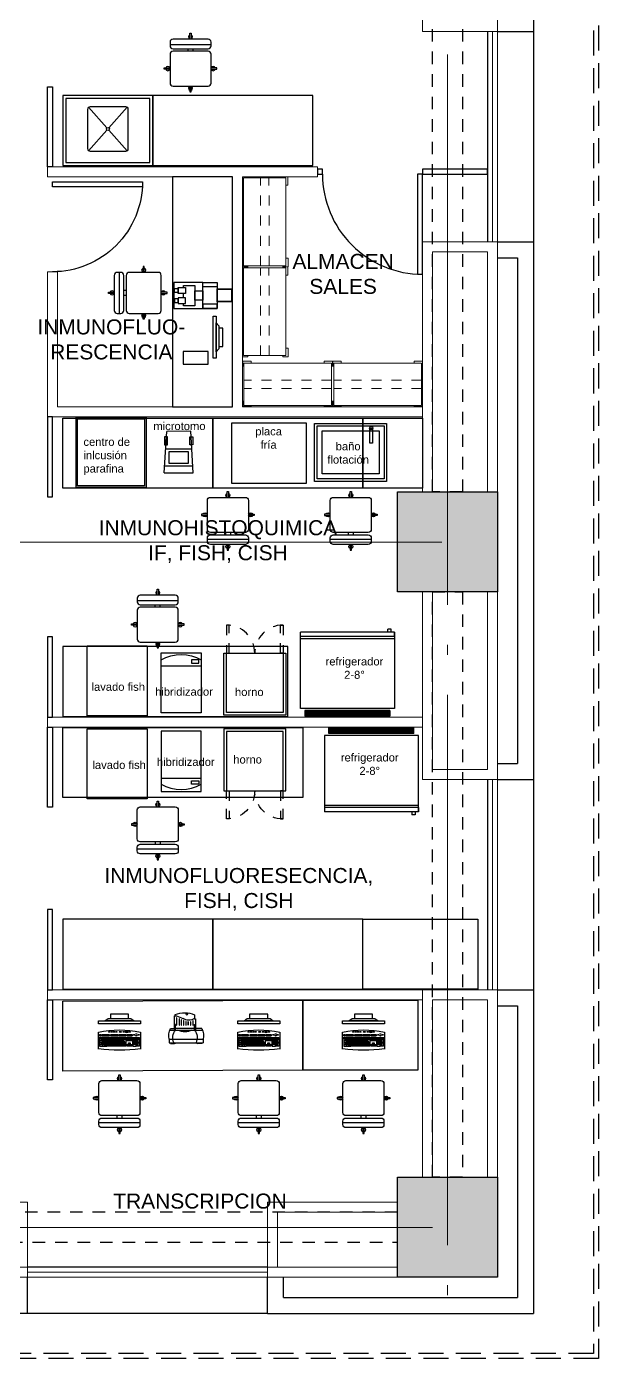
# Model space of a CAD drawing. Header units: metres. Extents: x -22 to 564, y 0 to 143.
# Drawn here: x 333.4 to 339.12, y 32.72 to 46.03 of the extents above; entities that cross this region are included whole.
import ezdxf

# ---------------------------------------------------------------- set-up
doc = ezdxf.new("R2010")
doc.units = ezdxf.units.M
for name, pattern in [('EJES630', [6.3, 5.5, -0.4, 0, -0.4]), ('XREF 3N NEURO-ONCOLOGIA$0$DASHED2', [0.375, 0.25, -0.125]), ('XREF 3N NEURO-ONCOLOGIA$0$HIDDEN2', [0.1875, 0.125, -0.0625]), ('XREF 3N NEURO-ONCOLOGIA$0$PDF_IMPORT', [1, 0.8, -0.2])]:
    doc.linetypes.add(name, pattern=pattern)
for name, color, linetype, lineweight in [('EJES', 11, 'EJES630', 0), ('XREF 3N NEURO-ONCOLOGIA$0$HERRERIAS', 1, 'Continuous', 18), ('XREF 3N NEURO-ONCOLOGIA$0$MUROS DE TABLAROCA', 150, 'Continuous', 13)]:
    doc.layers.add(name, color=color, linetype=linetype, lineweight=lineweight)
for name, color, linetype in [('TEXTO', 7, 'Continuous'), ('XREF 3N NEURO-ONCOLOGIA$0$-CG-M-WALL', 7, 'Continuous'), ('XREF 3N NEURO-ONCOLOGIA$0$CANCELES', 1, 'Continuous'), ('XREF 3N NEURO-ONCOLOGIA$0$COLUMNAS', 6, 'Continuous'), ('XREF 3N NEURO-ONCOLOGIA$0$CONTRAVENTEOS', 6, 'XREF 3N NEURO-ONCOLOGIA$0$HIDDEN2'), ('XREF 3N NEURO-ONCOLOGIA$0$LAMINA MULTIPERFORADA', 9, 'Continuous'), ('XREF 3N NEURO-ONCOLOGIA$0$MOBILIARIO', 161, 'Continuous'), ('XREF 3N NEURO-ONCOLOGIA$0$MOBILIARIO FIJO', 40, 'Continuous'), ('XREF 3N NEURO-ONCOLOGIA$0$MUROS BAJOS', 2, 'Continuous'), ('XREF 3N NEURO-ONCOLOGIA$0$NOVIDESA', 11, 'Continuous'), ('XREF 3N NEURO-ONCOLOGIA$0$TEXTO', 7, 'Continuous')]:
    doc.layers.add(name, color=color, linetype=linetype)
doc.styles.add('100 SUBTITULOS 30', font='arial.ttf', dxfattribs={"height": 0.3})
doc.styles.add('XREF 3N NEURO-ONCOLOGIA$0$100 SUBTITULOS 30', font='arial.ttf', dxfattribs={"height": 0.3})

# ---------------------------------------------------------------- blocks, each defined once
blk = doc.blocks.new('XREF 3N NEURO-ONCOLOGIA$0$C-1')
at = {"layer": 'XREF 3N NEURO-ONCOLOGIA$0$-CG-M-WALL', "true_color": 0x636466}
h = blk.add_hatch(color=251, dxfattribs=at)
h.dxf.hatch_style = 1
h.paths.add_polyline_path([(-0.5, -0.5), (-0.5, 0.5), (0.5, 0.5), (0.5, -0.5)])
blk.add_lwpolyline([(-0.5, -0.5), (-0.5, 0.5), (0.5, 0.5), (0.5, -0.5)], close=True)
blk = doc.blocks.new('XREF 3N NEURO-ONCOLOGIA$0$A$Ce8e868ac')
at = {"layer": 'XREF 3N NEURO-ONCOLOGIA$0$MOBILIARIO', "lineweight": 0}
for points in [[(0.329, 0.16), (0.308, 0.16), (0.308, 0.245), (0.361, 0.245), (0.361, 0.234)], [(0.752, 0.16), (0.763, 0.16), (0.763, 0.245), (0.71, 0.245), (0.71, 0.234)], [(0.329, -0.57), (0.308, -0.57), (0.308, -0.655), (0.361, -0.655), (0.361, -0.644)], [(0.752, -0.57), (0.763, -0.57), (0.763, -0.655), (0.71, -0.655), (0.71, -0.644)]]:
    blk.add_lwpolyline(points, dxfattribs=at)
blk.add_lwpolyline([(0.329, 0.234), (0.752, 0.234), (0.752, -0.644), (0.329, -0.644)], close=True, dxfattribs=at)
at = {"layer": 'XREF 3N NEURO-ONCOLOGIA$0$MOBILIARIO', "linetype": 'XREF 3N NEURO-ONCOLOGIA$0$PDF_IMPORT', "lineweight": 0, "ltscale": 0.031748}
for points in [[(0.498, -0.644), (0.498, 0.234)], [(0.583, -0.644), (0.583, 0.234)]]:
    blk.add_lwpolyline(points, dxfattribs=at)
blk = doc.blocks.new('XREF 3N NEURO-ONCOLOGIA$0$silla')
at = {"layer": 'XREF 3N NEURO-ONCOLOGIA$0$MOBILIARIO'}
for p, q in [((54.259, 36.804), (54.669, 36.804)), ((54.439, 36.736), (54.439, 36.76)), ((54.489, 36.736), (54.489, 36.76))]:
    blk.add_line(p, q, dxfattribs=at)
for points in [[(54.458, 36.856), (54.458, 36.915), (54.47, 36.915), (54.47, 36.856)], [(54.259, 36.555), (54.2, 36.555), (54.2, 36.568), (54.259, 36.568)], [(54.669, 36.555), (54.727, 36.555), (54.727, 36.568), (54.669, 36.568)], [(54.458, 36.386), (54.458, 36.328), (54.47, 36.328), (54.47, 36.386)]]:
    blk.add_lwpolyline(points, dxfattribs=at)
for points in [[(54.669, 36.826, 0.414214), (54.639, 36.856), (54.289, 36.856, 0.414214), (54.259, 36.826), (54.259, 36.79, 0.414214), (54.289, 36.76), (54.639, 36.76, 0.414214), (54.669, 36.79)], [(54.669, 36.706, 0.414214), (54.639, 36.736), (54.289, 36.736, 0.414214), (54.259, 36.706), (54.259, 36.416, 0.414214), (54.289, 36.386), (54.639, 36.386, 0.414214), (54.669, 36.416)]]:
    blk.add_lwpolyline(points, format="xyb", close=True, dxfattribs=at)
for centre, start, end in [((54.464, 36.878), 107.3771, 252.6229), ((54.464, 36.878), 287.378, 72.622), ((54.237, 36.561), 17.378, 162.622), ((54.237, 36.561), 197.3771, 342.6229), ((54.69, 36.561), 17.378, 162.622), ((54.69, 36.561), 197.3771, 342.6229), ((54.464, 36.365), 107.3771, 252.6229), ((54.464, 36.365), 287.378, 72.622)]:
    blk.add_arc(centre, 0.0207, start, end, dxfattribs=at)
blk = doc.blocks.new('XREF 3N NEURO-ONCOLOGIA$0$XR-02$0$XR-02$0$XR-TM-AG 00$1$impresora laser')
at = {"ltscale": 0.007}
for points in [[(29.976, 41.95), (30.319, 41.95)], [(29.976, 41.915), (29.976, 41.95)], [(29.992, 41.95), (29.992, 41.959), (30.032, 41.959), (30.042, 41.954)], [(30.042, 41.95), (30.042, 41.954), (30.032, 41.959)], [(30.303, 41.95), (30.303, 41.959), (30.263, 41.959), (30.253, 41.954)], [(30.253, 41.95), (30.253, 41.954), (30.263, 41.959)], [(30.319, 41.915), (30.319, 41.95)], [(29.976, 41.915), (30.319, 41.915)], [(29.984, 41.824), (30.311, 41.824)], [(29.992, 41.808), (30.03, 41.808)], [(30.04, 41.805), (30.232, 41.805)], [(30.231, 41.71), (30.24, 41.71), (30.24, 41.808)], [(30.303, 41.808), (30.24, 41.808)], [(30.231, 41.672), (30.231, 41.71)]]:
    blk.add_lwpolyline(points, dxfattribs=at)
for points in [[(30.03, 41.824), (30.04, 41.824), (30.04, 41.769), (30.03, 41.769)], [(30.24, 41.824), (30.232, 41.824), (30.232, 41.769), (30.24, 41.769)], [(30.051, 41.776), (30.055, 41.776), (30.055, 41.7), (30.051, 41.7)], [(30.077, 41.776), (30.08, 41.776), (30.08, 41.71), (30.077, 41.71)], [(30.099, 41.776), (30.102, 41.776), (30.102, 41.72), (30.099, 41.72)], [(30.121, 41.776), (30.124, 41.776), (30.124, 41.729), (30.121, 41.729)], [(30.144, 41.776), (30.147, 41.776), (30.147, 41.737), (30.144, 41.737)], [(30.166, 41.776), (30.169, 41.776), (30.169, 41.739), (30.166, 41.739)], [(30.191, 41.776), (30.195, 41.776), (30.195, 41.74), (30.191, 41.74)], [(30.213, 41.776), (30.217, 41.776), (30.217, 41.733), (30.213, 41.733)]]:
    blk.add_lwpolyline(points, close=True, dxfattribs=at)
for points in [[(30.03, 41.808), (30.03, 41.683), (30.05, 41.683, 0.229403)], [(30.038, 41.683), (30.038, 41.67, 0.789733)]]:
    blk.add_lwpolyline(points, format="xyb", dxfattribs=at)
for centre, radius, start, end in [((30.131, 41.9), 0.118, 155.1201, 220.112), ((30.139, 41.9), 0.118, 319.888, 24.8799), ((30.138, 41.884), 0.165, 169.0524, 207.459), ((30.135, 41.705), 0.138, 59.6129, 120.3871), ((30.157, 41.884), 0.165, 332.541, 10.9476), ((30.132, 41.885), 0.235, 246.334, 294.8774), ((29.925, 42.086), 0.422, 287.3233, 296.8765), ((30.174, 41.613), 0.112, 59.197, 121.2004)]:
    blk.add_arc(centre, radius, start, end, dxfattribs=at)
blk.add_ellipse((30.154, 41.665), major_axis=(-0.00987, 0), ratio=0.593756, dxfattribs=at)
blk = doc.blocks.new('XREF 3N NEURO-ONCOLOGIA$0$XREF 1N HZ$0$A-01 CONJUNTO$0$XR-PLANTA QUINTO NIVEL$0$COMPUTADORA PLASMA')
for points in [[(-0.066, 0.21), (-0.098, 0.21), (-0.098, -0.21), (-0.066, -0.21)], [(-0.043, 0.114), (-0.066, 0.146), (-0.066, -0.146), (-0.043, -0.114)]]:
    blk.add_lwpolyline(points, close=True)
blk.add_lwpolyline([(-0.043, 0.091), (0, 0.091), (0, -0.091), (-0.043, -0.091)])
blk = doc.blocks.new('XREF 3N NEURO-ONCOLOGIA$0$XREF 1N HZ$0$A-01 CONJUNTO$0$XR-PLANTA QUINTO NIVEL$0$TECLADO')
for p, q in [((0.179, 0.21), (0.011, 0.21)), ((0.011, -0.21), (0.179, -0.21))]:
    blk.add_line(p, q)
at = {"color": 0}
for p, q in [((0.075, 0.065), (0.075, 0.047)), ((0.109, 0.065), (0.075, 0.065)), ((0.075, 0.047), (0.093, 0.047)), ((0.093, 0.047), (0.093, 0.039)), ((0.093, 0.039), (0.109, 0.039)), ((0.109, 0.039), (0.109, 0.065)), ((0.187, 0.075), (0.177, 0.075)), ((0.187, 0.073), (0.177, 0.073))]:
    blk.add_line(p, q, dxfattribs=at)
for points in [[(0.072, 0.186), (0.072, 0.201), (0.039, 0.201), (0.039, 0.186)], [(0.055, 0.167), (0.055, 0.134), (0.039, 0.134), (0.039, 0.167)], [(0.109, 0.186), (0.109, 0.201), (0.075, 0.201), (0.075, 0.186)], [(0.056, 0.043), (0.056, 0.065), (0.039, 0.065), (0.039, 0.043)], [(0.056, 0.021), (0.056, 0.042), (0.039, 0.042), (0.039, 0.021)], [(0.056, -0.001), (0.056, 0.02), (0.039, 0.02), (0.039, -0.001)], [(0.073, 0.024), (0.073, 0.065), (0.057, 0.065), (0.057, 0.024)], [(0.128, 0.033), (0.128, 0.065), (0.112, 0.065), (0.112, 0.033)], [(0.056, -0.023), (0.056, -0.002), (0.039, -0.002), (0.039, -0.023)], [(0.056, -0.124), (0.056, -0.024), (0.039, -0.024), (0.039, -0.124)], [(0.056, -0.126), (0.056, -0.144), (0.039, -0.144), (0.039, -0.126)], [(0.056, -0.147), (0.056, -0.165), (0.039, -0.165), (0.039, -0.147)], [(0.055, -0.167), (0.055, -0.198), (0.039, -0.198), (0.039, -0.167)], [(0.073, -0.175), (0.073, -0.198), (0.057, -0.198), (0.057, -0.175)], [(0.091, -0.168), (0.091, -0.198), (0.075, -0.198), (0.075, -0.168)], [(0.109, -0.177), (0.109, -0.198), (0.093, -0.198), (0.093, -0.177)]]:
    blk.add_lwpolyline(points, close=True, dxfattribs=at)
for points in [[(0.055, 0.169), (0.055, 0.185), (0.039, 0.185), (0.039, 0.169), (0.055, 0.169)], [(0.072, 0.169), (0.072, 0.185), (0.056, 0.185), (0.056, 0.169), (0.072, 0.169)], [(0.072, 0.151), (0.072, 0.167), (0.056, 0.167), (0.056, 0.151), (0.072, 0.151)], [(0.072, 0.134), (0.072, 0.15), (0.056, 0.15), (0.056, 0.134), (0.072, 0.134)], [(0.091, 0.169), (0.091, 0.185), (0.075, 0.185), (0.075, 0.169), (0.091, 0.169)], [(0.091, 0.151), (0.091, 0.167), (0.075, 0.167), (0.075, 0.151), (0.091, 0.151)], [(0.091, 0.134), (0.091, 0.15), (0.075, 0.15), (0.075, 0.134), (0.091, 0.134)], [(0.109, 0.169), (0.109, 0.185), (0.093, 0.185), (0.093, 0.169), (0.109, 0.169)], [(0.109, 0.151), (0.109, 0.167), (0.093, 0.167), (0.093, 0.151), (0.109, 0.151)], [(0.109, 0.134), (0.109, 0.15), (0.093, 0.15), (0.093, 0.134), (0.109, 0.134)], [(0.127, 0.186), (0.127, 0.202), (0.111, 0.202), (0.111, 0.186), (0.127, 0.186)], [(0.127, 0.169), (0.127, 0.185), (0.111, 0.185), (0.111, 0.169), (0.127, 0.169)], [(0.127, 0.151), (0.127, 0.167), (0.111, 0.167), (0.111, 0.151), (0.127, 0.151)], [(0.127, 0.134), (0.127, 0.15), (0.111, 0.15), (0.111, 0.134), (0.127, 0.134)], [(0.055, 0.11), (0.055, 0.126), (0.039, 0.126), (0.039, 0.11), (0.055, 0.11)], [(0.055, 0.091), (0.055, 0.107), (0.039, 0.107), (0.039, 0.091), (0.055, 0.091)], [(0.055, 0.073), (0.055, 0.089), (0.039, 0.089), (0.039, 0.073), (0.055, 0.073)], [(0.073, 0.091), (0.073, 0.107), (0.057, 0.107), (0.057, 0.091), (0.073, 0.091)], [(0.073, 0.007), (0.073, 0.023), (0.057, 0.023), (0.057, 0.007), (0.073, 0.007)], [(0.073, -0.011), (0.073, 0.005), (0.057, 0.005), (0.057, -0.011), (0.073, -0.011)], [(0.091, 0.03), (0.091, 0.046), (0.075, 0.046), (0.075, 0.03), (0.091, 0.03)], [(0.091, 0.013), (0.091, 0.029), (0.075, 0.029), (0.075, 0.013), (0.091, 0.013)], [(0.091, -0.005), (0.091, 0.011), (0.075, 0.011), (0.075, -0.005), (0.091, -0.005)], [(0.11, 0.11), (0.11, 0.126), (0.094, 0.126), (0.094, 0.11), (0.11, 0.11)], [(0.11, 0.091), (0.11, 0.107), (0.094, 0.107), (0.094, 0.091), (0.11, 0.091)], [(0.11, 0.073), (0.11, 0.089), (0.094, 0.089), (0.094, 0.073), (0.11, 0.073)], [(0.109, 0.022), (0.109, 0.038), (0.094, 0.038), (0.094, 0.022), (0.109, 0.022)], [(0.109, 0.005), (0.109, 0.021), (0.094, 0.021), (0.094, 0.005), (0.109, 0.005)], [(0.109, -0.013), (0.109, 0.003), (0.094, 0.003), (0.094, -0.013), (0.109, -0.013)], [(0.128, 0.11), (0.128, 0.126), (0.112, 0.126), (0.112, 0.11), (0.128, 0.11)], [(0.128, 0.091), (0.128, 0.107), (0.112, 0.107), (0.112, 0.091), (0.128, 0.091)], [(0.128, 0.073), (0.128, 0.089), (0.112, 0.089), (0.112, 0.073), (0.128, 0.073)], [(0.128, 0.016), (0.128, 0.032), (0.112, 0.032), (0.112, 0.016), (0.128, 0.016)], [(0.128, -0.002), (0.128, 0.014), (0.112, 0.014), (0.112, -0.002), (0.128, -0.002)], [(0.157, 0.11), (0.157, 0.126), (0.141, 0.126), (0.141, 0.11), (0.157, 0.11)], [(0.157, 0.091), (0.157, 0.107), (0.141, 0.107), (0.141, 0.091), (0.157, 0.091)], [(0.157, 0.073), (0.157, 0.089), (0.141, 0.089), (0.141, 0.073), (0.157, 0.073)], [(0.157, 0.048), (0.157, 0.064), (0.141, 0.064), (0.141, 0.048), (0.157, 0.048)], [(0.157, 0.03), (0.157, 0.046), (0.141, 0.046), (0.141, 0.03), (0.157, 0.03)], [(0.157, 0.012), (0.157, 0.028), (0.141, 0.028), (0.141, 0.012), (0.157, 0.012)], [(0.157, -0.005), (0.157, 0.011), (0.141, 0.011), (0.141, -0.005), (0.157, -0.005)], [(0.073, -0.03), (0.073, -0.014), (0.057, -0.014), (0.057, -0.03), (0.073, -0.03)], [(0.073, -0.047), (0.073, -0.031), (0.057, -0.031), (0.057, -0.047), (0.073, -0.047)], [(0.073, -0.066), (0.073, -0.05), (0.057, -0.05), (0.057, -0.066), (0.073, -0.066)], [(0.073, -0.084), (0.073, -0.068), (0.057, -0.068), (0.057, -0.084), (0.073, -0.084)], [(0.073, -0.101), (0.073, -0.085), (0.057, -0.085), (0.057, -0.101), (0.073, -0.101)], [(0.073, -0.12), (0.073, -0.104), (0.057, -0.104), (0.057, -0.12), (0.073, -0.12)], [(0.073, -0.137), (0.073, -0.121), (0.057, -0.121), (0.057, -0.137), (0.073, -0.137)], [(0.091, -0.022), (0.091, -0.006), (0.075, -0.006), (0.075, -0.022), (0.091, -0.022)], [(0.091, -0.041), (0.091, -0.025), (0.075, -0.025), (0.075, -0.041), (0.091, -0.041)], [(0.091, -0.059), (0.091, -0.043), (0.075, -0.043), (0.075, -0.059), (0.091, -0.059)], [(0.091, -0.077), (0.091, -0.061), (0.075, -0.061), (0.075, -0.077), (0.091, -0.077)], [(0.091, -0.095), (0.091, -0.079), (0.075, -0.079), (0.075, -0.095), (0.091, -0.095)], [(0.091, -0.112), (0.091, -0.096), (0.075, -0.096), (0.075, -0.112), (0.091, -0.112)], [(0.091, -0.131), (0.091, -0.115), (0.075, -0.115), (0.075, -0.131), (0.091, -0.131)], [(0.091, -0.149), (0.091, -0.133), (0.075, -0.133), (0.075, -0.149), (0.091, -0.149)], [(0.109, -0.031), (0.109, -0.015), (0.094, -0.015), (0.094, -0.031), (0.109, -0.031)], [(0.109, -0.049), (0.109, -0.033), (0.094, -0.033), (0.094, -0.049), (0.109, -0.049)], [(0.109, -0.067), (0.109, -0.051), (0.094, -0.051), (0.094, -0.067), (0.109, -0.067)], [(0.109, -0.085), (0.109, -0.069), (0.094, -0.069), (0.094, -0.085), (0.109, -0.085)], [(0.109, -0.104), (0.109, -0.088), (0.094, -0.088), (0.094, -0.104), (0.109, -0.104)], [(0.109, -0.121), (0.109, -0.105), (0.094, -0.105), (0.094, -0.121), (0.109, -0.121)], [(0.109, -0.139), (0.109, -0.123), (0.094, -0.123), (0.094, -0.139), (0.109, -0.139)], [(0.128, -0.019), (0.128, -0.003), (0.112, -0.003), (0.112, -0.019), (0.128, -0.019)], [(0.128, -0.037), (0.128, -0.021), (0.112, -0.021), (0.112, -0.037), (0.128, -0.037)], [(0.128, -0.054), (0.128, -0.038), (0.112, -0.038), (0.112, -0.054), (0.128, -0.054)], [(0.128, -0.073), (0.128, -0.057), (0.112, -0.057), (0.112, -0.073), (0.128, -0.073)], [(0.128, -0.091), (0.128, -0.075), (0.112, -0.075), (0.112, -0.091), (0.128, -0.091)], [(0.128, -0.109), (0.128, -0.093), (0.112, -0.093), (0.112, -0.109), (0.128, -0.109)], [(0.128, -0.127), (0.128, -0.111), (0.112, -0.111), (0.112, -0.127), (0.128, -0.127)], [(0.128, -0.144), (0.128, -0.128), (0.112, -0.128), (0.112, -0.144), (0.128, -0.144)], [(0.157, -0.032), (0.157, -0.016), (0.141, -0.016), (0.141, -0.032), (0.157, -0.032)], [(0.157, -0.05), (0.157, -0.035), (0.141, -0.035), (0.141, -0.05), (0.157, -0.05)], [(0.157, -0.068), (0.157, -0.052), (0.141, -0.052), (0.141, -0.068), (0.157, -0.068)], [(0.157, -0.087), (0.157, -0.071), (0.141, -0.071), (0.141, -0.087), (0.157, -0.087)], [(0.157, -0.12), (0.157, -0.104), (0.141, -0.104), (0.141, -0.12), (0.157, -0.12)], [(0.157, -0.137), (0.157, -0.121), (0.141, -0.121), (0.141, -0.137), (0.157, -0.137)], [(0.073, -0.155), (0.073, -0.139), (0.057, -0.139), (0.057, -0.155), (0.073, -0.155)], [(0.073, -0.173), (0.073, -0.157), (0.057, -0.157), (0.057, -0.173), (0.073, -0.173)], [(0.091, -0.166), (0.091, -0.15), (0.075, -0.15), (0.075, -0.166), (0.091, -0.166)], [(0.109, -0.157), (0.109, -0.141), (0.094, -0.141), (0.094, -0.157), (0.109, -0.157)], [(0.109, -0.175), (0.109, -0.159), (0.094, -0.159), (0.094, -0.175), (0.109, -0.175)], [(0.128, -0.163), (0.128, -0.147), (0.112, -0.147), (0.112, -0.163), (0.128, -0.163)], [(0.128, -0.181), (0.128, -0.165), (0.112, -0.165), (0.112, -0.181), (0.128, -0.181)], [(0.128, -0.198), (0.128, -0.183), (0.112, -0.183), (0.112, -0.198), (0.128, -0.198)], [(0.157, -0.155), (0.157, -0.139), (0.141, -0.139), (0.141, -0.155), (0.157, -0.155)], [(0.157, -0.173), (0.157, -0.157), (0.141, -0.157), (0.141, -0.173), (0.157, -0.173)], [(0.157, -0.198), (0.157, -0.183), (0.141, -0.183), (0.141, -0.198), (0.157, -0.198)]]:
    blk.add_lwpolyline(points, dxfattribs=at)
for centre, radius, start, end in [((1.938, 0), 1.938, 173.7786, 186.2214), ((-0.791, 0), 0.993, 347.7905, 12.2095)]:
    blk.add_arc(centre, radius, start, end)
at = {"color": 0, "extrusion": (0, 0, -1)}
for centre, major_axis in [((0.144, 0.169), (0, 0.00665)), ((0.153, 0.191), (0, 0.00665)), ((0.153, 0.147), (0, 0.00665)), ((0.161, 0.169), (0, 0.00665)), ((0.182, 0.009), (0, 0.0117)), ((0.182, 0.103), (0, 0.00782)), ((0.182, 0.044), (0, 0.00782)), ((0.182, -0.032), (0, 0.00782)), ((0.182, -0.054), (0, 0.00782)), ((0.182, -0.076), (0, 0.00782)), ((0.182, -0.101), (0, 0.00782))]:
    blk.add_ellipse(centre, major_axis=major_axis, ratio=0.470035, dxfattribs=at)
for centre, start_param, end_param in [((0.182, 0.074), 4.762857, 7.803514), ((0.182, 0.073), 7.880054, 10.969502)]:
    blk.add_ellipse(centre, major_axis=(0, 0.0153), ratio=0.319888, start_param=start_param, end_param=end_param, dxfattribs=at)
blk = doc.blocks.new('XREF 3N NEURO-ONCOLOGIA$0$XREF 1N HZ$0$A$C9f185805')
at = {"extrusion": (-1.12301e-09, 1.54614e-16, -1), "zscale": -1, "rotation": 180.0000078875639}
for name, p in [('XREF 3N NEURO-ONCOLOGIA$0$XREF 1N HZ$0$A-01 CONJUNTO$0$XR-PLANTA QUINTO NIVEL$0$TECLADO', (0.261, 0)), ('XREF 3N NEURO-ONCOLOGIA$0$XREF 1N HZ$0$A-01 CONJUNTO$0$XR-PLANTA QUINTO NIVEL$0$COMPUTADORA PLASMA', (-0.098, 0))]:
    blk.add_blockref(name, p, dxfattribs=at)
blk = doc.blocks.new('XREF 3N NEURO-ONCOLOGIA$0$A$Cfe4d51f6')
for p, q in [((0.47, 0), (-0.47, 0)), ((-0.47, -0.763), (-0.47, 0)), ((-0.47, -0.044), (-0.47, 0)), ((0.437, 0.0275), (0.404, 0.0275)), ((0.404, 0), (0.404, 0.0275)), ((0.437, 0), (0.437, 0.0275)), ((0.47, 0), (0.47, -0.763)), ((0.47, -0.044), (0.47, 0)), ((0.47, -0.044), (-0.47, -0.044)), ((0.47, -0.066), (-0.47, -0.066)), ((0.47, -0.763), (-0.47, -0.763)), ((0.426, -0.785), (-0.426, -0.785)), ((-0.426, -0.785), (-0.426, -0.84)), ((0.426, -0.796), (-0.426, -0.796)), ((0.426, -0.785), (0.426, -0.84)), ((0.426, -0.807), (-0.426, -0.807)), ((0.426, -0.818), (-0.426, -0.818)), ((0.426, -0.829), (-0.426, -0.829)), ((0.426, -0.84), (-0.426, -0.84))]:
    blk.add_line(p, q)
blk = doc.blocks.new('XREF 3N NEURO-ONCOLOGIA$0$MICROTOMO')
for p, q in [((0, 0.144), (0.412, 0.12)), ((0.068, 0.14), (0.068, -0.14)), ((0.241, 0.13), (0.241, -0.13)), ((0.415, -0.12), (0.412, 0.12)), ((0, -0.144), (0.415, -0.12))]:
    blk.add_line(p, q)
blk.add_lwpolyline([(0, 0.144), (0, -0.144)])
for points in [[(0.281, 0.112), (0.36, 0.112), (0.36, 0.142), (0.281, 0.142)], [(0.094, 0.096), (0.212, 0.096), (0.212, -0.094), (0.094, -0.094)], [(0.281, -0.112), (0.36, -0.112), (0.36, -0.141), (0.281, -0.141)]]:
    blk.add_lwpolyline(points, close=True)
blk = doc.blocks.new('XREF 3N NEURO-ONCOLOGIA$0$HORNO')
for points in [[(0, -0.31), (0, 0.31), (0.62, 0.31), (0.62, -0.31)], [(0.028, -0.282), (0.028, 0.282), (0.62, 0.282), (0.62, -0.282)]]:
    blk.add_lwpolyline(points, close=True)
at = {"linetype": 'XREF 3N NEURO-ONCOLOGIA$0$HIDDEN2', "ltscale": 0.25}
for points in [[(0.902, 0.282), (0.62, 0.282), (0.62, 0.258), (0.902, 0.258)], [(0.902, -0.282), (0.62, -0.282), (0.62, -0.258), (0.902, -0.258)]]:
    blk.add_lwpolyline(points, close=True, dxfattribs=at)
for centre, start, end in [((0.62, 0.282), 270, 0), ((0.62, -0.282), 0, 90)]:
    blk.add_arc(centre, 0.282, start, end, dxfattribs=at)
blk = doc.blocks.new('XREF 3N NEURO-ONCOLOGIA$0$HIBRIDIZADOR')
blk.add_line((0.468, 0.2), (0.468, -0.2))
for points in [[(0, 0.2), (0.6, 0.2), (0.6, -0.2), (0, -0.2)], [(0.494, -0.177), (0.529, -0.177), (0.529, -0.104), (0.494, -0.104)]]:
    blk.add_lwpolyline(points, close=True)
blk.add_lwpolyline([(0.529, 0.2, -0.267398), (0.529, -0.2)], format="xyb")
blk = doc.blocks.new('XREF 3N NEURO-ONCOLOGIA$0$BAÑO DE FLOTACION')
for points in [[(-0.36, 0), (0.36, 0), (0.36, -0.58), (-0.36, -0.58)], [(-0.335, -0.025), (0.335, -0.025), (0.335, -0.555), (-0.335, -0.555)], [(-0.285, -0.075), (0.285, -0.075), (0.285, -0.505), (-0.285, -0.505)], [(0.193, -0.047), (0.22, -0.047), (0.22, -0.199), (0.193, -0.199)]]:
    blk.add_lwpolyline(points, close=True)
blk.add_circle((0.207, -0.047), 0.0167)
blk = doc.blocks.new('XREF 3N NEURO-ONCOLOGIA$0$CENTRO DE INLCUSION DE PARAFINA')
for points in [[(-0.35, 0), (0.35, 0), (0.35, -0.7), (-0.35, -0.7)], [(-0.336, -0.014), (0.336, -0.014), (0.336, -0.686), (-0.336, -0.686)]]:
    blk.add_lwpolyline(points, close=True)
blk = doc.blocks.new('XREF 3N NEURO-ONCOLOGIA$0$LAVADO FISH')
blk.add_lwpolyline([(0, 0.3), (0.7, 0.3), (0.7, -0.3), (0, -0.3)], close=True)
blk = doc.blocks.new('XREF 3N NEURO-ONCOLOGIA$0$MESCVERT')
for p, q in [((-0.193, -0.148), (-0.01, -0.354)), ((0.193, -0.148), (0.01, -0.354)), ((-0.01, -0.376), (-0.193, -0.582)), ((0.01, -0.376), (0.193, -0.582))]:
    blk.add_line(p, q)
for points in [[(0.45, 0), (-0.45, 0), (-0.45, -0.7), (0.45, -0.7)], [(0.42, -0.03), (-0.42, -0.03), (-0.42, -0.67), (0.42, -0.67)]]:
    blk.add_lwpolyline(points, close=True)
blk.add_lwpolyline([(-0.2, -0.165, -0.414214), (-0.175, -0.14), (0.175, -0.14, -0.414214), (0.2, -0.165), (0.2, -0.565, -0.414214), (0.175, -0.59), (-0.175, -0.59, -0.414214), (-0.2, -0.565)], format="xyb", close=True)
blk.add_circle((0, -0.365), 0.015)
blk = doc.blocks.new('XREF 3N NEURO-ONCOLOGIA$0$MICROSCOPIO DE INMUNOF')
for points in [[(-0.064, 0), (0.064, 0), (0.064, -0.148), (-0.064, -0.148)], [(-0.061, -0.003), (0.061, -0.003), (0.061, -0.145), (-0.061, -0.145)], [(-0.128, -0.148), (0.132, -0.148), (0.132, -0.29), (-0.128, -0.29)], [(-0.128, -0.148), (-0.084, -0.148), (-0.084, -0.29), (-0.128, -0.29)], [(0.132, -0.148), (0.087, -0.148), (0.087, -0.29), (0.132, -0.29)], [(0.561, -0.235), (0.561, -0.485), (0.686, -0.485), (0.686, -0.235)], [(-0.128, -0.29), (-0.128, -0.58), (0.132, -0.58), (0.132, -0.29)], [(-0.044, -0.29), (0.047, -0.29), (0.047, -0.371), (-0.044, -0.371)], [(-0.079, -0.462), (-0.019, -0.462), (-0.019, -0.535), (-0.079, -0.535)], [(0.082, -0.462), (0.023, -0.462), (0.023, -0.535), (0.082, -0.535)], [(-0.069, -0.535), (-0.029, -0.535), (-0.029, -0.572), (-0.069, -0.572)], [(0.072, -0.535), (0.033, -0.535), (0.033, -0.572), (0.072, -0.572)]]:
    blk.add_lwpolyline(points, close=True)
at = {"extrusion": (1.54614e-16, 1.12301e-09, 1), "elevation": 0}
for points in [[(0.533, -0.131), (0.565, -0.155), (0.273, -0.155), (0.305, -0.131)], [(0.628, -0.155), (0.628, -0.187), (0.208, -0.187), (0.208, -0.155)]]:
    blk.add_lwpolyline(points, close=True, dxfattribs=at)
blk.add_lwpolyline([(0.51, -0.131), (0.51, -0.089), (0.327, -0.089), (0.327, -0.131)], dxfattribs=at)
for points in [[(-0.079, -0.482), (-0.099, -0.482), (-0.099, -0.371), (0.103, -0.371), (0.103, -0.482), (0.082, -0.482)], [(0.023, -0.482), (-0.019, -0.482)]]:
    blk.add_lwpolyline(points)
blk = doc.blocks.new('XREF 3N NEURO-ONCOLOGIA')
at = {"layer": 'XREF 3N NEURO-ONCOLOGIA$0$CANCELES'}
for points in [[(4.033, 3.62), (4.033, 3.57), (3.233, 3.57), (3.233, 3.62)], [(4.133, 3.62), (4.133, 3.57), (4.933, 3.57), (4.933, 3.62)]]:
    blk.add_lwpolyline(points, close=True, dxfattribs=at)
at = {"layer": 'XREF 3N NEURO-ONCOLOGIA$0$CANCELES', "elevation": 0}
for points in [[(6.758, 3.62), (6.758, 3.57), (5.958, 3.57), (5.958, 3.62)], [(6.858, 3.62), (6.858, 3.57), (7.658, 3.57), (7.658, 3.62)], [(9.058, 3.62), (9.058, 3.57), (9.858, 3.57), (9.858, 3.62)], [(13.158, 3.62), (13.158, 3.57), (12.358, 3.57), (12.358, 3.62)], [(12.333, 0.92), (12.283, 0.92), (12.283, 0.87), (12.333, 0.87)], [(12.333, -0.13), (12.283, -0.13), (12.283, -0.78), (12.333, -0.78)]]:
    blk.add_lwpolyline(points, close=True, dxfattribs=at)
for points in [[(12.208, 2.67), (12.158, 2.67), (12.158, 3.57), (12.208, 3.57), (12.208, 2.67, -0.414214), (11.308, 3.57)], [(12.283, 0.87, 0.414214), (11.283, -0.13), (12.283, -0.13), (12.283, -0.08), (11.283, -0.08), (11.283, -0.13)]]:
    blk.add_lwpolyline(points, format="xyb", dxfattribs=at)
at = {"layer": 'XREF 3N NEURO-ONCOLOGIA$0$CONTRAVENTEOS', "color": 3, "elevation": 0}
blk.add_lwpolyline([(1.908, 0.12), (1.908, 5.12), (1.608, 5.12), (1.608, 0.12)], close=True, dxfattribs=at)
at = {"layer": 'XREF 3N NEURO-ONCOLOGIA$0$CONTRAVENTEOS', "elevation": 0}
for points in [[(2.258, -0.23), (8.108, -0.23), (8.108, -0.53), (2.258, -0.53)], [(9.108, -0.23), (16.208, -0.23), (16.208, -0.53), (9.108, -0.53)]]:
    blk.add_lwpolyline(points, close=True, dxfattribs=at)
at = {"layer": 'XREF 3N NEURO-ONCOLOGIA$0$HERRERIAS'}
for p, q in [((1.258, 1.42, 0), (1.258, 3.82, 0)), ((1.308, 1.42, 0), (1.308, 3.82, 0)), ((6.233, -0.83, 0), (4.133, -0.83, 0)), ((6.233, -0.88, 0), (4.133, -0.88, 0)), ((13.708, -0.83, 0), (11.608, -0.83, 0)), ((13.708, -0.88, 0), (11.608, -0.88, 0))]:
    blk.add_line(p, q, dxfattribs=at)
at = {"layer": 'XREF 3N NEURO-ONCOLOGIA$0$LAMINA MULTIPERFORADA', "linetype": 'XREF 3N NEURO-ONCOLOGIA$0$DASHED2', "elevation": 0}
for points in [[(0.448, 53.35), (18.22, 53.35), (18.22, 27.68), (23.518, 27.68), (23.518, -1.89), (0.448, -1.89)], [(0.498, 53.3), (18.17, 53.3), (18.17, 27.63), (23.468, 27.63), (23.468, -1.84), (0.498, -1.84)]]:
    blk.add_lwpolyline(points, close=True, dxfattribs=at)
at = {"layer": 'XREF 3N NEURO-ONCOLOGIA$0$MOBILIARIO', "elevation": 0}
for points in [[(4.028, 1.066), (3.328, 1.066), (3.317, 3.466), (4.017, 3.466)], [(4.138, 1.966), (4.838, 1.966), (4.838, 3.466), (4.138, 3.466)], [(6.752, 1.066), (6.052, 1.066), (6.052, 3.466), (6.752, 3.466)], [(6.864, 1.217), (7.564, 1.217), (7.564, 3.466), (6.864, 3.466)], [(9.846, 1.966), (9.146, 1.966), (9.146, 3.466), (9.846, 3.466)], [(12.37, 0.966), (13.07, 0.966), (13.07, 2.566), (12.37, 2.566)], [(4.138, 0.466), (4.838, 0.466), (4.838, 1.966), (4.138, 1.966)], [(9.846, 0.466), (9.146, 0.466), (9.146, 1.966), (9.846, 1.966)], [(4.028, -0.084), (3.328, -0.084), (3.328, 1.066), (4.028, 1.066)], [(4.838, -0.684), (4.138, -0.684), (4.138, 0.466), (4.838, 0.466)], [(9.846, -0.13), (9.146, -0.13), (9.146, 0.466), (9.846, 0.466)]]:
    blk.add_lwpolyline(points, close=True, dxfattribs=at)
at = {"layer": 'XREF 3N NEURO-ONCOLOGIA$0$MOBILIARIO FIJO', "elevation": 0}
for points in [[(12.258, 2.37), (9.958, 2.37), (9.958, 1.77), (12.258, 1.77)], [(9.196, 1.779), (9.196, 1.029), (9.796, 1.029), (9.796, 1.779)]]:
    blk.add_lwpolyline(points, close=True, dxfattribs=at)
at = {"layer": 'XREF 3N NEURO-ONCOLOGIA$0$MUROS BAJOS'}
for p, q in [((0.898, 1.42), (0.898, 3.82)), ((1.358, 1.42), (1.358, 3.82)), ((6.233, -0.78), (4.133, -0.78)), ((13.708, -0.78), (11.608, -0.78)), ((6.233, -1.24), (4.133, -1.24)), ((13.708, -1.24), (11.608, -1.24))]:
    blk.add_line(p, q, dxfattribs=at)
at = {"layer": 'XREF 3N NEURO-ONCOLOGIA$0$MUROS DE TABLAROCA'}
for p, q in [((4.033, 3.62), (4.033, -0.13)), ((4.133, 3.62), (4.033, 3.62)), ((4.133, 3.62), (4.133, -0.13)), ((6.758, 3.62, 0), (6.758, -0.13, 0)), ((6.758, 3.62, 0), (6.858, 3.62, 0)), ((6.858, 3.62, 0), (6.858, -0.13, 0)), ((9.858, 3.62, 0), (9.858, -0.13, 0)), ((9.858, 3.62, 0), (11.308, 3.62, 0)), ((11.308, 3.62, 0), (11.308, 3.52, 0)), ((12.258, 3.62, 0), (12.358, 3.62, 0)), ((12.258, 3.62, 0), (12.258, 1.77, 0)), ((12.358, 3.62, 0), (12.358, 0.92, 0)), ((9.958, 3.52, 0), (9.958, 1.77, 0)), ((9.958, 3.52, 0), (11.308, 3.52, 0)), ((9.958, 1.77, 0), (12.258, 1.77, 0)), ((9.958, 1.67, 0), (12.258, 1.67, 0)), ((9.958, 1.67, 0), (9.958, -0.13, 0)), ((12.258, 1.67, 0), (12.258, 0.92, 0)), ((12.258, 0.92, 0), (12.358, 0.92, 0))]:
    blk.add_line(p, q, dxfattribs=at)
for points in [[(1.258, 5.12), (1.358, 5.12), (1.358, 3.82), (1.258, 3.82)], [(1.358, 1.42), (1.258, 1.42), (1.258, 0.12), (1.358, 0.12)]]:
    blk.add_lwpolyline(points, close=True, dxfattribs=at)
at = {"layer": 'XREF 3N NEURO-ONCOLOGIA$0$MUROS DE TABLAROCA', "elevation": 0}
blk.add_lwpolyline([(2.008, 5.12), (2.008, 3.82), (1.358, 3.82)], dxfattribs=at)
at = {"layer": 'XREF 3N NEURO-ONCOLOGIA$0$MUROS DE TABLAROCA'}
for points in [[(1.358, 1.42), (2.008, 1.42), (2.008, 0.12)], [(1.358, 1.32), (1.908, 1.32), (1.908, 0.12)], [(2.258, -0.13), (4.133, -0.13), (4.133, -0.88), (2.258, -0.88)], [(8.108, -0.13), (6.233, -0.13), (6.233, -0.88), (8.108, -0.88)], [(9.108, -0.13), (11.608, -0.13), (11.608, -0.88), (9.108, -0.88)], [(16.208, -0.13), (13.708, -0.13), (13.708, -0.88), (16.208, -0.88)], [(2.258, -0.23), (4.033, -0.23), (4.033, -0.78), (2.258, -0.78)], [(8.108, -0.23), (6.333, -0.23), (6.333, -0.78), (8.108, -0.78)], [(9.108, -0.23), (11.508, -0.23), (11.508, -0.78), (9.108, -0.78)]]:
    blk.add_lwpolyline(points, dxfattribs=at)
at = {"layer": 'XREF 3N NEURO-ONCOLOGIA$0$NOVIDESA'}
for p, q in [((0.898, 3.82), (1.258, 3.82)), ((0.898, 1.42), (1.258, 1.42)), ((1.058, 1.26), (1.258, 1.26)), ((3.973, -0.88), (3.973, -1.08)), ((4.133, -0.88), (4.133, -1.24)), ((6.233, -0.88), (6.233, -1.24)), ((6.393, -0.88), (6.393, -1.08)), ((11.448, -0.88), (11.448, -1.08)), ((11.608, -0.88), (11.608, -1.24)), ((13.708, -0.88), (13.708, -1.24))]:
    blk.add_line(p, q, dxfattribs=at)
for points in [[(0.898, 3.82), (0.898, 8)], [(0.898, 1.42), (0.898, -1.24)], [(1.058, 1.26), (1.058, -1.08)], [(3.973, -1.08), (1.058, -1.08)], [(11.448, -1.08), (6.393, -1.08)], [(4.133, -1.24), (0.898, -1.24)], [(11.608, -1.24), (6.233, -1.24)], [(18.482, -1.24), (13.708, -1.24)]]:
    blk.add_lwpolyline(points, dxfattribs=at)
at = {"layer": 'XREF 3N NEURO-ONCOLOGIA$0$COLUMNAS'}
for p in [(1.758, -0.38, 0), (8.608, -0.38, 0)]:
    blk.add_blockref('XREF 3N NEURO-ONCOLOGIA$0$C-1', p, dxfattribs=at)
at = {"layer": 'XREF 3N NEURO-ONCOLOGIA$0$MOBILIARIO', "xscale": -1}
for name, p, rotation in [('XREF 3N NEURO-ONCOLOGIA$0$silla', (39.61, 57.365, 0), 90), ('XREF 3N NEURO-ONCOLOGIA$0$silla', (42.346, 56.981, 0), 90), ('XREF 3N NEURO-ONCOLOGIA$0$silla', (45.439, 56.28, 0), 90), ('XREF 3N NEURO-ONCOLOGIA$0$silla', (39.61, 55.971, 0), 90), ('XREF 3N NEURO-ONCOLOGIA$0$A$Ce8e868ac', (10.724, 1.423, 0), 0.01647702394796724), ('XREF 3N NEURO-ONCOLOGIA$0$A$Ce8e868ac', (11.114, 0.907, 0), 270.016477023948), ('XREF 3N NEURO-ONCOLOGIA$0$A$Ce8e868ac', (12.013, 0.907, 0), 270.016477023948), ('XREF 3N NEURO-ONCOLOGIA$0$silla', (45.439, 55.051, 0), 90), ('XREF 3N NEURO-ONCOLOGIA$0$silla', (39.61, 54.924, 0), 90), ('XREF 3N NEURO-ONCOLOGIA$0$A$Ce8e868ac', (10.724, 0.524, 0), 0.01647702394796724)]:
    blk.add_blockref(name, p, dxfattribs=dict(at, rotation=rotation))
at = {"layer": 'XREF 3N NEURO-ONCOLOGIA$0$MOBILIARIO'}
blk.add_blockref('XREF 3N NEURO-ONCOLOGIA$0$silla', (-43.367, -33.903, 0), dxfattribs=at)
at = {"layer": 'XREF 3N NEURO-ONCOLOGIA$0$MOBILIARIO', "rotation": 270}
for p in [(-28.78, 56.981, 0), (-23.223, 56.654, 0)]:
    blk.add_blockref('XREF 3N NEURO-ONCOLOGIA$0$silla', p, dxfattribs=at)
at = {"layer": 'XREF 3N NEURO-ONCOLOGIA$0$MOBILIARIO FIJO'}
for name, p, rotation in [('XREF 3N NEURO-ONCOLOGIA$0$MESCVERT', (12.37, 3.016, 0), 90), ('XREF 3N NEURO-ONCOLOGIA$0$MICROSCOPIO DE INMUNOF', (11.072, 1.777, 0), 180), ('XREF 3N NEURO-ONCOLOGIA$0$A$Cfe4d51f6', (7.707, 0.621, 0), 270), ('XREF 3N NEURO-ONCOLOGIA$0$BAÑO DE FLOTACION', (9.793, 0.589, 0), 270)]:
    blk.add_blockref(name, p, dxfattribs=dict(at, rotation=rotation))
for name, p in [('XREF 3N NEURO-ONCOLOGIA$0$CENTRO DE INLCUSION DE PARAFINA', (9.503, 3.335, 0)), ('XREF 3N NEURO-ONCOLOGIA$0$LAVADO FISH', (6.04, 2.924, 0)), ('XREF 3N NEURO-ONCOLOGIA$0$LAVADO FISH', (6.87, 2.924, 0)), ('XREF 3N NEURO-ONCOLOGIA$0$XREF 1N HZ$0$A$C9f185805', (3.79, 2.901, 0)), ('XREF 3N NEURO-ONCOLOGIA$0$HIBRIDIZADOR', (6.901, 2.283, 0)), ('XREF 3N NEURO-ONCOLOGIA$0$MICROTOMO', (9.299, 2.308, 0)), ('XREF 3N NEURO-ONCOLOGIA$0$HORNO', (6.875, 1.547, 0)), ('XREF 3N NEURO-ONCOLOGIA$0$XREF 1N HZ$0$A$C9f185805', (3.79, 1.508, 0)), ('XREF 3N NEURO-ONCOLOGIA$0$XREF 1N HZ$0$A$C9f185805', (3.79, 0.46, 0))]:
    blk.add_blockref(name, p, dxfattribs=at)
at = {"layer": 'XREF 3N NEURO-ONCOLOGIA$0$MOBILIARIO FIJO', "extrusion": (0, 0, -1), "zscale": -1, "rotation": 270.0000006686943}
blk.add_blockref('XREF 3N NEURO-ONCOLOGIA$0$XR-02$0$XR-02$0$XR-TM-AG 00$1$impresora laser', (-45.553, 32.381, 0), dxfattribs=at)
at = {"layer": 'XREF 3N NEURO-ONCOLOGIA$0$MOBILIARIO FIJO', "xscale": -1}
for name, p in [('XREF 3N NEURO-ONCOLOGIA$0$HIBRIDIZADOR', (6.715, 2.283, 0)), ('XREF 3N NEURO-ONCOLOGIA$0$HORNO', (6.741, 1.547, 0))]:
    blk.add_blockref(name, p, dxfattribs=at)
at = {"layer": 'XREF 3N NEURO-ONCOLOGIA$0$MOBILIARIO FIJO', "xscale": -1, "rotation": 90}
blk.add_blockref('XREF 3N NEURO-ONCOLOGIA$0$A$Cfe4d51f6', (5.909, 0.381, 0), dxfattribs=at)
at = {"layer": 'XREF 3N NEURO-ONCOLOGIA$0$TEXTO', "char_height": 0.08, "rotation": 270, "style": 'XREF 3N NEURO-ONCOLOGIA$0$100 SUBTITULOS 30'}
for s, insert, width, attachment_point in [('centro de inlcusión parafina', (9.648, 3.261, 0), 0.58084, 1), ('lavado fish', (6.419, 3.171, 0), 0.58084, 1), ('lavado fish', (7.2, 3.18, 0), 0.58084, 1), ('hibridizador', (7.151, 2.544, 0), 0.58084, 1), ('microtomo', (9.806, 2.04, 0), 0.58084, 3), ('hibridizador', (6.449, 2.526, 0), 0.58084, 1), ('horno', (6.473, 1.762, 0), 0.58084, 1), ('horno', (7.148, 1.745, 0), 0.58084, 1), ('\\pxqc;placa fría', (9.753, 1.222, 0), 0.37388, 3), ('\\pxqc;refrigerador 2-8°', (7.239, 0.235, 0), 0.63082, 9), ('\\pxqc;baño flotación', (9.604, 0.303, 0), 0.62071, 3), ('\\pxqc;refrigerador 2-8°', (6.279, 0.713, 0), 0.63082, 7)]:
    blk.add_mtext(s, dxfattribs=dict(at, insert=insert, width=width, attachment_point=attachment_point))

msp = doc.modelspace()

# ---------------------------------------------------------------- block references
at = {"rotation": 90}
msp.add_blockref('XREF 3N NEURO-ONCOLOGIA', (337.229, 32.267), dxfattribs=at)

# ---------------------------------------------------------------- next in the draw order: linework, layer by layer
at = {"layer": 'EJES'}
for p, q in [((337.608, 58.547), (337.608, 33.163)), ((281.043, 40.873), (337.552, 40.873)), ((281.043, 34.023), (337.458, 34.023))]:
    msp.add_line(p, q, dxfattribs=at)

# ---------------------------------------------------------------- next in the draw order: texts
at = {"layer": 'TEXTO', "char_height": 0.15, "style": '100 SUBTITULOS 30'}
for s, insert, width, attachment_point in [('ALMACEN SALES', (336.565, 43.754, 0), 1.00695, 2), ('INMUNOFLUO-\\PRESCENCIA', (334.247, 43.099, 0), 2.20508, 2), ('\\pxqc;INMUNOHISTOQUIMICA\\PIF, FISH, CISH', (334.124, 41.092, 0), 2.37813, 1), ('\\pxqc;INMUNOFLUORESECNCIA, FISH, CISH', (334.333, 37.616, 0), 2.37813, 1), ('TRANSCRIPCION', (334.266, 34.362, 0), 2.37813, 1)]:
    msp.add_mtext(s, dxfattribs=dict(at, insert=insert, width=width, attachment_point=attachment_point))

doc.saveas('drawing.dxf')
